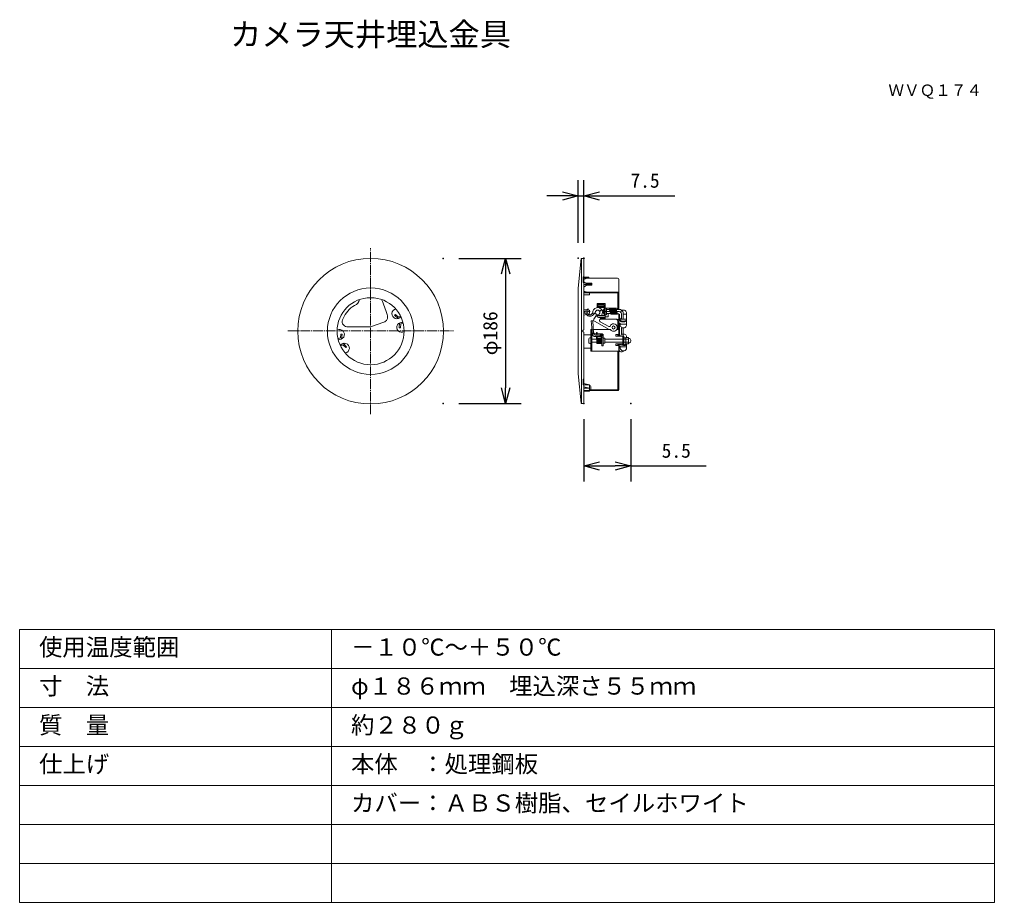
# Model space of a CAD drawing. Units: millimetres, scale not verified. Extents: x -62 to 63, y -57 to 57.
import ezdxf
from ezdxf.enums import TextEntityAlignment as Align

# ---------------------------------------------------------------- set-up
doc = ezdxf.new("R2010")
doc.units = ezdxf.units.MM
doc.header["$LTSCALE"] = 0.125
doc.header["$PDMODE"] = 32
doc.header["$PDSIZE"] = 0.025
doc.linetypes.add('USER1', pattern=[13, 10, -1, 1, -1])
for name, color, linetype in [('0-0_0', 7, 'Continuous'), ('0-2_MOJI1', 7, 'Continuous'), ('0-3_TOUROKU', 7, 'Continuous'), ('0-4_DEFPOINTS', 7, 'Continuous'), ('0-6_SUNPO', 7, 'Continuous')]:
    doc.layers.add(name, color=color, linetype=linetype)
doc.layers.add('0-1_WAKU', color=1, linetype='Continuous', lineweight=18)
doc.layers.add('0-5_GAIKEI', color=1, linetype='Continuous', lineweight=18)
doc.styles.add('ＭＳ ゴシック', font='')
doc.styles.get('ＭＳ ゴシック').set_extended_font_data('MS Gothic')

# ---------------------------------------------------------------- blocks, each defined once
blk = doc.blocks.new('_OPEN30')
at = {"layer": '0-0_0'}
blk.add_line((0, 0), (-1, 0), dxfattribs=at)
blk.add_lwpolyline([(-1, 0.26795), (0, 0), (-1, -0.26795)], dxfattribs=at)
blk = doc.blocks.new('D6')
at = {"layer": '0-4_DEFPOINTS'}
for p in [(14.6438, 7.0187), (20.6434, 7.0187), (20.6434, -0.9813)]:
    blk.add_point(p, dxfattribs=at)
at = {"layer": '0-6_SUNPO'}
for p, q in [((14.6438, 5.0187), (14.6438, -2.9813)), ((20.6434, 5.0187), (20.6434, -2.9813)), ((16.6438, -0.9813), (18.6434, -0.9813)), ((20.6434, -0.9813), (30.3101, -0.9813))]:
    blk.add_line(p, q, dxfattribs=at)
at = {"layer": '0-6_SUNPO', "xscale": 2, "yscale": 2, "rotation": 180}
blk.add_blockref('_OPEN30', (14.6438, -0.9813), dxfattribs=at)
at = {"layer": '0-6_SUNPO', "xscale": 2, "yscale": 2}
blk.add_blockref('_OPEN30', (20.6434, -0.9813), dxfattribs=at)
at = {"layer": '0-6_SUNPO', "style": 'ＭＳ ゴシック'}
blk.add_text('5.5', height=1.833, dxfattribs=at).set_placement((24.6017, -0.4813), align=Align.BOTTOM_LEFT)
blk = doc.blocks.new('D5')
at = {"layer": '0-4_DEFPOINTS'}
for p in [(14.6438, 33.6466), (13.8939, 25.6466), (14.6438, 25.6466)]:
    blk.add_point(p, dxfattribs=at)
at = {"layer": '0-6_SUNPO'}
for p, q in [((13.8939, 27.6466), (13.8939, 35.6466)), ((14.6438, 27.6466), (14.6438, 35.6466)), ((11.8939, 33.6466), (9.8939, 33.6466)), ((13.8939, 33.6466), (14.6438, 33.6466)), ((16.6438, 33.6466), (26.3104, 33.6466))]:
    blk.add_line(p, q, dxfattribs=at)
at = {"layer": '0-6_SUNPO', "xscale": 2, "yscale": 2}
blk.add_blockref('_OPEN30', (13.8939, 33.6466), dxfattribs=at)
at = {"layer": '0-6_SUNPO', "xscale": 2, "yscale": 2, "rotation": 180}
blk.add_blockref('_OPEN30', (14.6438, 33.6466), dxfattribs=at)
at = {"layer": '0-6_SUNPO', "style": 'ＭＳ ゴシック'}
blk.add_text('7.5', height=1.833, dxfattribs=at).set_placement((20.6021, 34.1466), align=Align.BOTTOM_LEFT)
blk = doc.blocks.new('D4')
at = {"layer": '0-4_DEFPOINTS'}
for p in [(-3.4117, 25.6326), (-3.4117, 7.0326), (4.5883, 7.0326)]:
    blk.add_point(p, dxfattribs=at)
at = {"layer": '0-6_SUNPO'}
for p, q in [((-1.4117, 25.6326), (6.5883, 25.6326)), ((4.5883, 23.6326), (4.5883, 9.0326)), ((-1.4117, 7.0326), (6.5883, 7.0326))]:
    blk.add_line(p, q, dxfattribs=at)
at = {"layer": '0-6_SUNPO', "xscale": 2, "yscale": 2}
for p, rotation in [((4.5883, 25.6326), 90), ((4.5883, 7.0326), 270)]:
    blk.add_blockref('_OPEN30', p, dxfattribs=dict(at, rotation=rotation))
at = {"layer": '0-6_SUNPO', "style": 'ＭＳ ゴシック'}
blk.add_text('φ186', height=1.833, rotation=90, dxfattribs=at).set_placement((4.0883, 13.2076), align=Align.BOTTOM_LEFT)

msp = doc.modelspace()

# ---------------------------------------------------------------- linework, layer by layer
at = {"layer": '0-1_WAKU', "color": 4}
for p, q in [((62.5121, -21.5004), (-62.4879, -21.5004)), ((-62.4879, -21.5004), (-62.4879, -56.5004)), ((-22.4879, -56.5004), (-22.4879, -21.5004)), ((62.5121, -56.5004), (62.5121, -21.5004)), ((-62.4879, -56.5004), (62.5121, -56.5004))]:
    msp.add_line(p, q, dxfattribs=at)
at = {"layer": '0-1_WAKU'}
for p, q in [((-62.4879, -26.5004), (62.5121, -26.5004)), ((-62.4879, -31.5004), (62.5121, -31.5004)), ((-62.4879, -36.5004), (62.5121, -36.5004)), ((-62.4879, -41.5004), (62.5121, -41.5004)), ((-62.4879, -46.5004), (62.5121, -46.5004)), ((-62.4879, -51.5004), (62.5121, -51.5004))]:
    msp.add_line(p, q, dxfattribs=at)
at = {"layer": '0-5_GAIKEI', "linetype": 'USER1'}
for p, q in [((-17.4702, 6.1371), (-17.4702, 27.4041)), ((-28.1037, 16.8062), (-6.8368, 16.8062))]:
    msp.add_line(p, q, dxfattribs=at)
at = {"layer": '0-5_GAIKEI', "color": 7}
for p, q in [((9.1322, 22.2978), (9.5288, 26.0718)), ((9.5427, 7.515), (9.5427, 26.0974)), ((9.5672, 26.1062), (9.8821, 26.1062)), ((9.8821, 16.9606), (9.8821, 26.1062)), ((9.1322, 11.3146), (9.1322, 22.2978)), ((9.8821, 7.5062), (9.8821, 16.6518)), ((9.1322, 11.3146), (9.5288, 7.5406)), ((9.5672, 7.5062), (9.8821, 7.5062))]:
    msp.add_line(p, q, dxfattribs=at)
at = {"layer": '0-5_GAIKEI'}
for p, q in [((9.7719, 23.728), (9.7719, 22.9935)), ((9.8821, 23.728), (9.7719, 23.728)), ((9.8821, 23.5754), (9.7719, 23.5754)), ((9.7719, 22.9935), (9.8821, 22.9935)), ((9.8821, 23.6943), (10.5142, 23.6943)), ((10.308, 23.5843), (9.8821, 23.4039)), ((9.8821, 23.5843), (14.1944, 23.5843)), ((10.1554, 22.8759), (9.8821, 23.0838)), ((10.1554, 22.7484), (9.8821, 22.7484)), ((10.2065, 22.6777), (9.8821, 22.4307)), ((10.1554, 22.9225), (10.1554, 22.6777)), ((10.8939, 22.9225), (10.1554, 22.9225)), ((10.8939, 22.8054), (10.1554, 22.8054)), ((10.1554, 22.6777), (10.8939, 22.6777)), ((10.5142, 23.5843), (10.5142, 23.6943)), ((10.8939, 22.6777), (10.8939, 22.9225)), ((14.3488, 23.4299), (14.3488, 19.536)), ((10.2915, 21.7708), (9.8821, 21.9204)), ((9.8821, 21.7708), (14.2716, 21.7708)), ((9.8821, 21.6844), (14.2135, 21.6844)), ((10.5873, 21.4522), (9.8821, 21.4522)), ((10.5873, 21.6844), (10.5873, 21.4522)), ((14.2135, 21.6844), (14.2135, 19.6433)), ((11.5816, 20.3015), (12.5906, 20.3015)), ((11.5816, 19.7975), (11.5816, 20.3015)), ((11.5816, 20.1792), (12.472, 20.1792)), ((11.5816, 20.1088), (11.6558, 20.1088)), ((11.6558, 19.9161), (11.6558, 20.1088)), ((11.6558, 20.0347), (12.472, 20.0347)), ((12.472, 18.8025), (12.472, 20.1792)), ((12.5906, 18.3259), (12.5906, 20.3015)), ((-14.2837, 18.9299), (-14.3907, 18.8411)), ((-14.3907, 18.8411), (-13.952, 18.3908)), ((-13.9138, 18.5842), (-14.2837, 18.9299)), ((9.8821, 19.0743), (10.1472, 19.0743)), ((10.4674, 18.8886), (10.76, 18.8886)), ((11.4693, 18.8183), (11.1605, 18.3252)), ((11.5816, 19.9161), (12.472, 19.9161)), ((12.4605, 19.7975), (11.5816, 19.7975)), ((11.5868, 18.6292), (11.5868, 18.8025)), ((12.472, 18.8025), (11.5868, 18.8025)), ((12.3982, 19.5339), (12.3982, 19.0285)), ((12.472, 19.5339), (12.3982, 19.5339)), ((12.3982, 19.0285), (12.472, 19.0285)), ((12.472, 19.8457), (12.5906, 19.8457)), ((12.472, 19.2996), (14.3902, 19.2996)), ((12.472, 19.186), (12.5906, 19.186)), ((12.5906, 19.7247), (13.9069, 19.7247)), ((12.5906, 18.8776), (12.7508, 18.8776)), ((12.7508, 18.8776), (12.7508, 19.7247)), ((12.7508, 19.536), (14.5564, 19.536)), ((12.7508, 19.0355), (14.1838, 19.0355)), ((12.9854, 18.6109), (12.9854, 19.0355)), ((13.1158, 19.539), (13.3238, 18.9839)), ((13.1519, 19.5911), (13.9539, 19.5911)), ((13.236, 19.5395), (13.4441, 18.9839)), ((13.3491, 19.5395), (13.5573, 18.9839)), ((13.3599, 18.9588), (14.1619, 18.9588)), ((13.4509, 19.5395), (13.6591, 18.9839)), ((13.5572, 19.5395), (13.7654, 18.9839)), ((13.6704, 19.5395), (13.8785, 18.9839)), ((13.7744, 19.5395), (13.9826, 18.9839)), ((13.8916, 19.5395), (14.0998, 18.9839)), ((13.9901, 19.566), (14.198, 19.0109)), ((14.3354, 18.9924), (14.3354, 16.1388)), ((14.4159, 18.0993), (14.4159, 18.9128)), ((14.6878, 18.3241), (14.6878, 19.0134)), ((14.7922, 19.4472), (15.0621, 19.4472)), ((14.9168, 18.3241), (14.9168, 19.187)), ((14.9168, 18.9555), (15.3388, 18.9555)), ((15.3388, 19.157), (15.3388, 17.4938)), ((-15.7645, 17.9289), (-17.4702, 17.3072)), ((-13.6078, 18.7093), (-13.9138, 18.5842)), ((10.5183, 18.682), (10.8109, 18.682)), ((10.8181, 18.1144), (11.031, 18.1144)), ((10.9541, 16.3773), (10.8181, 18.1144)), ((11.031, 18.1144), (11.1079, 16.4719)), ((13.1278, 16.9846), (11.2189, 18.0484)), ((12.5906, 18.7239), (11.5868, 18.7239)), ((12.5906, 18.5359), (11.7626, 18.5359)), ((12.0249, 18.4532), (11.8976, 18.2499)), ((11.9452, 18.3259), (13.9069, 18.3259)), ((13.0607, 17.3794), (11.956, 17.9731)), ((12.5906, 18.4532), (12.0249, 18.4532)), ((12.5906, 18.6109), (12.9854, 18.6109)), ((14.2135, 16.9846), (14.2135, 18.1024)), ((14.2135, 18.0295), (14.3354, 18.0295)), ((14.5312, 18.455), (14.3354, 18.455)), ((14.5312, 18.19), (14.3354, 18.19)), ((14.5312, 17.7993), (14.3354, 17.7993)), ((14.4159, 17.7993), (14.4159, 16.1388)), ((14.5312, 18.3241), (15.3388, 18.3241)), ((14.5312, 17.4663), (14.5312, 17.7993)), ((14.5312, 17.686), (15.3388, 17.686)), ((-21.3429, 15.9051), (-21.2787, 16.4073)), ((-21.2787, 16.4073), (-21.1397, 16.4073)), ((-21.1397, 16.4073), (-21.1901, 15.7806)), ((-17.4702, 17.3072), (-20.5015, 17.3072)), ((10.8989, 16.304), (9.8821, 16.304)), ((10.7669, 16.9846), (10.9066, 16.9846)), ((10.7669, 14.2235), (10.7669, 16.9846)), ((10.8989, 14.2235), (10.8989, 16.9846)), ((11.0839, 16.9846), (13.2714, 16.9846)), ((11.3096, 16.4158), (11.5038, 16.4158)), ((11.9361, 16.2587), (11.312, 16.2587)), ((11.5038, 16.596), (11.5038, 16.3742)), ((11.5894, 16.596), (11.5038, 16.596)), ((11.5038, 16.3742), (11.5894, 16.3742)), ((11.5894, 16.3742), (11.5894, 16.596)), ((11.5894, 16.4158), (12.2274, 16.4158)), ((11.9361, 16.3003), (11.9361, 16.0682)), ((12.0887, 16.3003), (11.9361, 16.3003)), ((12.0887, 15.2007), (12.0887, 16.4158)), ((12.1659, 16.4158), (12.1659, 14.9121)), ((13.0607, 17.3794), (13.2207, 17.3794)), ((14.075, 16.9846), (14.3488, 16.9846)), ((14.2163, 16.337), (14.2163, 16.1388)), ((14.6862, 17.2617), (14.6862, 16.3601)), ((14.7922, 17.2035), (15.0621, 17.2035)), ((14.7922, 16.4089), (15.0621, 16.4089)), ((14.9219, 17.2035), (14.9219, 16.1388)), ((-21.6583, 15.8061), (-21.3429, 15.9051)), ((10.5133, 15.8081), (10.5133, 15.2848)), ((10.7669, 15.9068), (10.6348, 15.9068)), ((10.7669, 15.1861), (10.6348, 15.1861)), ((11.5449, 15.7443), (10.8989, 15.7443)), ((11.5449, 15.3499), (10.8989, 15.3499)), ((11.2883, 16.0682), (12.1659, 16.0682)), ((11.5061, 15.7443), (11.5061, 16.0682)), ((11.5449, 15.2007), (11.5449, 15.7443)), ((12.1659, 15.2007), (11.5449, 15.2007)), ((11.5894, 15.8742), (11.5894, 16.0682)), ((11.5894, 15.8742), (12.1659, 15.8742)), ((11.6186, 15.2208), (11.6186, 15.8719)), ((11.7273, 15.2208), (11.7273, 15.8719)), ((11.8481, 15.2208), (11.8481, 15.8719)), ((11.9749, 15.2208), (11.9749, 15.8719)), ((12.3488, 15.9848), (12.1659, 15.9848)), ((12.1659, 15.8742), (12.1659, 15.2007)), ((12.3488, 14.9121), (12.3488, 16.194)), ((12.5606, 15.8719), (12.3488, 15.8719)), ((12.5606, 15.2208), (12.3488, 15.2208)), ((12.5606, 15.2208), (12.5606, 15.8719)), ((14.8799, 15.7443), (12.5606, 15.7443)), ((14.8799, 15.3499), (12.5606, 15.3499)), ((13.9793, 15.143), (13.9793, 14.9447)), ((14.8799, 15.143), (13.9793, 15.143)), ((14.2163, 14.9447), (14.2163, 15.143)), ((14.3379, 14.9447), (14.3379, 15.143)), ((14.5371, 15.0634), (14.3379, 15.0634)), ((14.5371, 15.0634), (14.5371, 15.143)), ((14.8799, 16.1388), (14.8799, 15.143)), ((14.9906, 16.1388), (14.8799, 16.1388)), ((14.8799, 15.143), (14.9906, 15.143)), ((14.9906, 15.143), (14.9906, 16.1388)), ((15.265, 15.9127), (14.9906, 15.9127)), ((15.573, 15.7443), (14.9906, 15.7443)), ((15.573, 15.3499), (14.9906, 15.3499)), ((15.265, 15.9512), (15.265, 15.143)), ((15.573, 15.9512), (15.265, 15.9512)), ((15.265, 15.143), (15.573, 15.143)), ((15.3388, 15.9512), (15.3388, 16.1186)), ((15.3509, 15.143), (15.3509, 14.6312)), ((15.573, 15.143), (15.573, 15.9512)), ((15.573, 15.8375), (15.7116, 15.8375)), ((15.573, 15.2615), (15.7116, 15.2615)), ((10.8989, 14.6065), (9.8821, 14.6065)), ((10.7669, 14.2235), (14.3488, 14.2235)), ((12.1659, 14.9121), (12.3488, 14.9121)), ((13.9793, 14.9447), (14.3379, 14.9447)), ((14.2135, 9.2418), (14.2135, 14.2235)), ((14.3488, 14.8736), (14.5381, 14.8736)), ((14.3488, 9.2327), (14.3488, 14.8736)), ((14.4118, 14.8736), (14.4118, 14.3038)), ((14.5381, 14.8736), (14.5381, 14.5562)), ((15.3509, 14.7625), (14.5381, 14.7625)), ((14.5918, 14.1079), (14.7797, 14.1079)), ((14.8401, 14.2605), (15.033, 14.2605)), ((9.7688, 10.5991), (9.7688, 9.9051)), ((9.8821, 10.5991), (9.7688, 10.5991)), ((9.8821, 10.0197), (9.7688, 10.0197)), ((10.5858, 9.9054), (9.8821, 10.0527)), ((9.7688, 9.9051), (9.8821, 9.9051)), ((10.5858, 9.9054), (9.8821, 9.9054)), ((10.5858, 9.4813), (9.8821, 9.6287)), ((10.5858, 9.4813), (9.8821, 9.4813)), ((9.8821, 9.1555), (14.2716, 9.1555)), ((10.5858, 9.0573), (9.8821, 9.0573)), ((10.5858, 9.2418), (10.4743, 9.1555)), ((10.5858, 9.2418), (10.5858, 9.9054)), ((10.5858, 9.2418), (14.2135, 9.2418)), ((10.5858, 9.0573), (10.5858, 9.1555)), ((10.7799, 9.2418), (10.7799, 9.6754))]:
    msp.add_line(p, q, dxfattribs=at)
for points in [[(-13.2821, 17.8063), (-13.5976, 17.7073), (-13.6617, 17.2051), (-13.8007, 17.2051), (-13.7504, 17.8318)], [(14.5312, 18.455), (14.5312, 18.0993), (14.3354, 18.0993)], [(14.8799, 16.1388), (13.9793, 16.1388), (13.9793, 16.337), (14.3354, 16.337)], [(-21.3327, 14.9031), (-21.0266, 15.0282), (-20.6568, 14.6825), (-20.5498, 14.7713), (-20.9885, 15.2216)]]:
    msp.add_lwpolyline(points, dxfattribs=at)
at = {"layer": '0-5_GAIKEI', "color": 7}
for radius in [9.3356, 5.5393]:
    msp.add_circle((-17.4702, 16.7706), radius, dxfattribs=at)
at = {"layer": '0-5_GAIKEI'}
for centre, radius in [((-17.4702, 16.7706), 4.2977), ((11.6323, 19.1793), 0.2959), ((13.6732, 17.2369), 0.1987)]:
    msp.add_circle(centre, radius, dxfattribs=at)
at = {"layer": '0-5_GAIKEI', "color": 7}
for centre, radius, start, end in [((9.5672, 26.0676), 0.0386, 90, 173.68601), ((9.8719, 16.7795), 0.1813, 86.77513, 171.54178), ((9.8719, 16.8329), 0.1813, 188.45822, 273.22487), ((9.5672, 7.5448), 0.0386, 186.31399, 270)]:
    msp.add_arc(centre, radius, start, end, dxfattribs=at)
at = {"layer": '0-5_GAIKEI'}
for centre, radius, start, end in [((14.1944, 23.4299), 0.1544, 0, 90), ((14.2716, 21.6935), 0.0772, 0, 90), ((-17.6389, 16.9614), 3.6522, 121.23371, 157.01697), ((-19.7462, 20.8871), 0.8307, 284.88786, 355.15485), ((-43.7948, 9.4658), 29.9709, 18.40305, 22.28502), ((-16.0784, 18.6099), 0.7886, 331.99968, 23.75524), ((-14.1027, 19.0115), 0.6387, 102.14547, 325.30268), ((9.9133, 19.5239), 0.6804, 267.41931, 294.47402), ((10.1865, 19.0065), 0.3446, 71.91405, 144.71775), ((9.9885, 16.4017), 3.1184, 83.31643, 91.48204), ((10.5763, 19.1086), 0.4305, 170.86141, 262.2576), ((10.4388, 19.4075), 0.2275, 90.40954, 150.61516), ((10.784, 19.2752), 0.4997, 173.03598, 230.69022), ((10.3867, 19.1315), 0.223, 285.83481, 114.70436), ((10.784, 19.2752), 0.4997, 133.94893, 153.19978), ((10.4096, 19.2884), 0.2184, 332.18126, 105.4207), ((10.2945, 19.5855), 0.8381, 303.74381, 329.64649), ((9.5137, 20.6539), 2.3603, 303.33898, 320.59317), ((11.6323, 19.1793), 0.6182, 322.44662, 207.65829), ((12.1785, 19.2097), 0.2938, 95.5431, 161.17262), ((12.1756, 19.2362), 0.2671, 33.54808, 95.47519), ((13.1519, 19.5525), 0.0386, 90, 200.53814), ((13.2721, 19.553), 0.0386, 90, 200.53814), ((13.3599, 18.9974), 0.0386, 200.53814, 270), ((13.3852, 19.553), 0.0386, 90, 200.53814), ((13.4803, 18.9974), 0.0386, 200.53814, 270), ((13.4871, 19.553), 0.0386, 90, 200.53814), ((13.5934, 19.553), 0.0386, 90, 200.53814), ((13.5934, 18.9974), 0.0386, 200.53814, 270), ((13.6952, 18.9974), 0.0386, 200.53814, 270), ((13.7065, 19.553), 0.0386, 90, 200.53814), ((13.8016, 18.9974), 0.0386, 200.53814, 270), ((13.8106, 19.553), 0.0386, 90, 200.53814), ((13.9147, 18.9974), 0.0386, 200.53814, 270), ((13.9278, 19.553), 0.0386, 90, 200.53814), ((13.922, 19.1633), 0.5616, 41.58173, 91.53349), ((13.9539, 19.5525), 0.0386, 20.53814, 90), ((14.0188, 18.9974), 0.0386, 200.53814, 270), ((14.1359, 18.9974), 0.0386, 200.53814, 270), ((14.1619, 18.9974), 0.0386, 270, 20.53814), ((14.1883, 18.763), 0.2725, 33.3427, 90.94315), ((14.2696, 18.8764), 0.44, 18.1396, 74.09352), ((14.3704, 18.9833), 0.5831, 20.4391, 71.40513), ((14.8563, 19.1684), 0.2862, 102.95539, 174.35951), ((14.9334, 19.0475), 0.42, 15.11146, 72.15564), ((-20.377, 17.9968), 0.7364, 147.958, 202.50828), ((-20.3891, 18.0432), 0.7445, 206.16804, 261.31589), ((-16.0231, 18.6377), 0.7545, 290.0429, 328.16417), ((-13.4702, 17.2578), 0.6387, 74.35827, 297.51548), ((11.2993, 18.2099), 0.1804, 140.27858, 243.54189), ((11.8134, 18.844), 0.3123, 223.46666, 260.63536), ((12.0364, 18.1346), 0.1804, 140.27858, 243.54189), ((13.6732, 17.2369), 0.4744, 212.1207, 162.51561), ((13.9462, 17.7033), 0.6238, 51.2769, 93.6062), ((13.9123, 18.0113), 0.3147, 16.83678, 90.97254), ((14.862, 18.4894), 0.443, 221.69476, 273.92174), ((14.862, 18.3937), 0.443, 221.69476, 273.92174), ((14.9313, 18.6829), 0.6367, 266.48661, 309.9363), ((14.9313, 18.5872), 0.6367, 266.48661, 309.9363), ((-21.4702, 16.3546), 0.6387, 254.35827, 117.51548), ((11.3001, 16.4162), 0.3481, 186.40896, 268.05917), ((11.429, 16.7513), 0.3562, 203.06818, 250.41913), ((11.3698, 16.5183), 0.266, 190.06371, 257.44202), ((12.198, 16.0587), 0.2025, 41.90571, 99.14457), ((12.1742, 16.2426), 0.1812, 344.45563, 72.93192), ((14.9557, 17.6269), 0.4539, 200.72307, 248.88504), ((14.8563, 16.1301), 0.2862, 102.95539, 178.25892), ((14.9334, 17.6032), 0.42, 287.84436, 344.88854), ((14.9334, 16.0092), 0.42, 15.11146, 72.15564), ((-20.8378, 14.6009), 0.6387, 282.14547, 145.30268), ((10.6484, 15.7659), 0.1415, 95.52704, 162.62254), ((10.6484, 15.327), 0.1415, 197.37746, 264.47296), ((14.9511, 15.5206), 0.6049, 226.80816, 311.37719), ((14.937, 15.5489), 0.5219, 231.06029, 308.93971), ((15.5935, 15.5695), 0.2929, 348.86533, 66.21709), ((15.6394, 15.4928), 0.2423, 287.34461, 4.75966), ((14.6744, 14.3644), 0.2694, 193.00379, 252.161), ((14.9519, 14.6767), 0.4309, 196.23557, 254.96314), ((14.6971, 14.3644), 0.2694, 287.839, 337.30553), ((14.9191, 14.6798), 0.4345, 285.19259, 353.58084), ((10.5896, 9.5754), 0.215, 27.70786, 91.02497), ((14.2716, 9.2327), 0.0772, 270, 0)]:
    msp.add_arc(centre, radius, start, end, dxfattribs=at)

# ---------------------------------------------------------------- block references
at = {"layer": '0-6_SUNPO'}
for name in ['D5', 'D4', 'D6']:
    msp.add_blockref(name, (-4.7617, 0.4736), dxfattribs=at)

# ---------------------------------------------------------------- texts
at = {"layer": '0-2_MOJI1', "style": 'ＭＳ ゴシック'}
for s, height, p in [('カメラ天井埋込金具', 2.933, (-35.4879, 52.4996)), ('使用温度範囲', 2.199, (-59.9879, -25.5004)), ('－１０℃～＋５０℃', 2.199, (-19.9879, -25.5004)), ('寸\u3000法', 2.199, (-59.9879, -30.5004)), ('φ１８６ｍｍ\u3000埋込深さ５５ｍｍ', 2.199, (-19.9879, -30.5004)), ('質\u3000量', 2.199, (-59.9879, -35.5004)), ('約２８０ｇ', 2.199, (-19.9879, -35.5004)), ('仕上げ', 2.199, (-59.9879, -40.5004)), ('本体\u3000：処理鋼板\u3000', 2.199, (-19.9879, -40.5004)), ('カバー：ＡＢＳ樹脂、セイルホワイト', 2.199, (-19.9879, -45.5004))]:
    msp.add_text(s, height=height, dxfattribs=at).set_placement(p, align=Align.BOTTOM_LEFT)
at = {"layer": '0-3_TOUROKU', "style": 'ＭＳ ゴシック'}
msp.add_text('ＷＶＱ１７４', height=1.466, dxfattribs=at).set_placement((48.912, 46.4996), align=Align.BOTTOM_LEFT)

doc.saveas('drawing.dxf')
